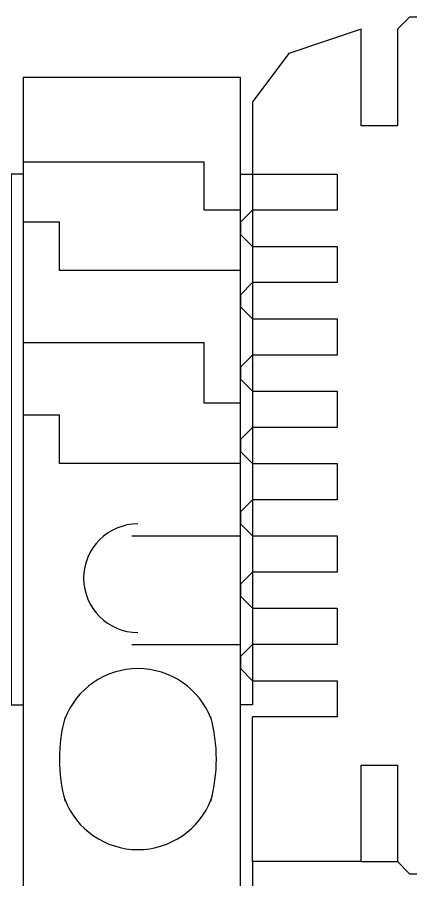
# Model space of a CAD drawing. Header units: inches. Extents: x 100535554 to 201081702, y 63708552 to 127420865.
# Drawn here: x 100541832.19 to 100541835.23, y 63710479.73 to 63710486.39 of the extents above; entities that cross this region are included whole.
import ezdxf

# ---------------------------------------------------------------- set-up
doc = ezdxf.new("R2010")
doc.units = ezdxf.units.IN
doc.header["$MEASUREMENT"] = 0

msp = doc.modelspace()

# ---------------------------------------------------------------- linework, layer by layer
at = {"color": 5, "linetype": 'Continuous', "lineweight": -2, "true_color": 0x000005}
for p, q in [((100541833.0789, 63710482.3877), (100541833.9177, 63710482.3877)), ((100541833.0789, 63710481.549), (100541833.9177, 63710481.549))]:
    msp.add_line(p, q, dxfattribs=at)
at = {"color": 7, "linetype": 'Continuous', "lineweight": 25, "true_color": 0x000007}
msp.add_line((100541834.8496, 63710479.8716), (100541835.1291, 63710479.8716), dxfattribs=at)
for points in [[(100541835.4087, 63710486.3017), (100541835.3155, 63710486.3949), (100541835.2223, 63710486.3949), (100541835.1291, 63710486.3017)], [(100541834.8496, 63710486.3017), (100541834.2904, 63710486.1153), (100541834.0109, 63710485.7426), (100541834.0109, 63710485.1834)], [(100541835.1291, 63710486.3017), (100541835.1291, 63710485.5562), (100541834.8496, 63710485.5562), (100541834.8496, 63710486.3017)], [(100541834.0109, 63710485.1834), (100541834.6632, 63710485.1834), (100541834.6632, 63710484.9039), (100541834.0109, 63710484.9039)], [(100541834.0109, 63710484.9039), (100541833.9177, 63710484.8107), (100541833.9177, 63710484.7175), (100541834.0109, 63710484.6243)], [(100541834.0109, 63710484.6243), (100541834.6632, 63710484.6243), (100541834.6632, 63710484.3447), (100541834.0109, 63710484.3447)], [(100541834.0109, 63710484.3447), (100541833.9177, 63710484.2515), (100541833.9177, 63710484.1583), (100541834.0109, 63710484.0652)], [(100541834.0109, 63710484.0652), (100541834.6632, 63710484.0652), (100541834.6632, 63710483.7856), (100541834.0109, 63710483.7856)], [(100541834.0109, 63710483.7856), (100541833.9177, 63710483.6924), (100541833.9177, 63710483.5992), (100541834.0109, 63710483.506)], [(100541834.0109, 63710483.506), (100541834.6632, 63710483.506), (100541834.6632, 63710483.2264), (100541834.0109, 63710483.2264)], [(100541834.0109, 63710483.2264), (100541833.9177, 63710483.1332), (100541833.9177, 63710483.0401), (100541834.0109, 63710482.9469)], [(100541834.0109, 63710482.9469), (100541834.6632, 63710482.9469), (100541834.6632, 63710482.6673), (100541834.0109, 63710482.6673)], [(100541834.0109, 63710482.6673), (100541833.9177, 63710482.5741), (100541833.9177, 63710482.4809), (100541834.0109, 63710482.3877)], [(100541834.0109, 63710482.3877), (100541834.6632, 63710482.3877), (100541834.6632, 63710482.1082), (100541834.0109, 63710482.1082)], [(100541834.0109, 63710482.1082), (100541833.9177, 63710482.015), (100541833.9177, 63710481.9218), (100541834.0109, 63710481.8286)], [(100541834.0109, 63710481.8286), (100541834.6632, 63710481.8286), (100541834.6632, 63710481.549), (100541834.0109, 63710481.549)], [(100541834.0109, 63710481.549), (100541833.9177, 63710481.4558), (100541833.9177, 63710481.3626), (100541834.0109, 63710481.2694)], [(100541834.0109, 63710481.2694), (100541834.6632, 63710481.2694), (100541834.6632, 63710480.9899), (100541834.0109, 63710480.9899)], [(100541834.8496, 63710479.8716), (100541834.0109, 63710479.8716), (100541834.0109, 63710480.9899)], [(100541834.8496, 63710479.8716), (100541834.8496, 63710480.6171), (100541835.1291, 63710480.6171), (100541835.1291, 63710479.8716)], [(100541834.0109, 63710479.8716), (100541834.0109, 63710479.4988), (100541834.2904, 63710479.3124)], [(100541835.1291, 63710479.8716), (100541835.2223, 63710479.7784), (100541835.3155, 63710479.7784), (100541835.4087, 63710479.8716)]]:
    msp.add_lwpolyline(points, dxfattribs=at)
at = {"color": 5, "linetype": 'Continuous', "lineweight": -2, "true_color": 0x000005}
msp.add_lwpolyline([(100541833.9177, 63710476.2372), (100541833.9177, 63710485.929), (100541832.2402, 63710485.929), (100541832.2402, 63710476.2372)], close=True, dxfattribs=at)
for points in [[(100541833.9177, 63710484.9039), (100541833.6381, 63710484.9039), (100541833.6381, 63710485.2766), (100541832.2402, 63710485.2766)], [(100541832.2402, 63710485.1834), (100541832.147, 63710485.1834), (100541832.147, 63710481.0831), (100541832.2402, 63710481.0831)], [(100541833.9177, 63710485.1834), (100541834.0109, 63710485.1834), (100541834.0109, 63710481.0831), (100541833.9177, 63710481.0831)], [(100541833.9177, 63710484.4379), (100541832.5198, 63710484.4379), (100541832.5198, 63710484.8107), (100541832.2402, 63710484.8107)], [(100541833.9177, 63710483.4128), (100541833.6381, 63710483.4128), (100541833.6381, 63710483.8788), (100541832.2402, 63710483.8788)], [(100541833.9177, 63710482.9469), (100541832.5198, 63710482.9469), (100541832.5198, 63710483.3196), (100541832.2402, 63710483.3196)]]:
    msp.add_lwpolyline(points, dxfattribs=at)
for points in [[(100541833.1255, 63710482.4809), (100541832.8939, 63710482.4809), (100541832.7062, 63710482.2932), (100541832.7062, 63710482.0616)], [(100541832.7062, 63710482.0616), (100541832.7062, 63710481.83), (100541832.8939, 63710481.6422), (100541833.1255, 63710481.6422)], [(100541833.1255, 63710481.3626), (100541832.8748, 63710481.3626), (100541832.6499, 63710481.2081), (100541832.56, 63710480.974)], [(100541833.691, 63710480.974), (100541833.6012, 63710481.2081), (100541833.3763, 63710481.3626), (100541833.1255, 63710481.3626)], [(100541832.5627, 63710480.9894), (100541832.5055, 63710480.776), (100541832.5055, 63710480.5514), (100541832.5627, 63710480.3381)], [(100541833.6884, 63710480.3381), (100541833.7456, 63710480.5514), (100541833.7456, 63710480.776), (100541833.6884, 63710480.9894)], [(100541832.56, 63710480.3534), (100541832.6499, 63710480.1193), (100541832.8748, 63710479.9648), (100541833.1255, 63710479.9648)], [(100541833.1255, 63710479.9648), (100541833.3763, 63710479.9648), (100541833.6012, 63710480.1193), (100541833.691, 63710480.3534)]]:
    msp.add_open_spline(points, degree=3, dxfattribs=at)

doc.saveas('drawing.dxf')
